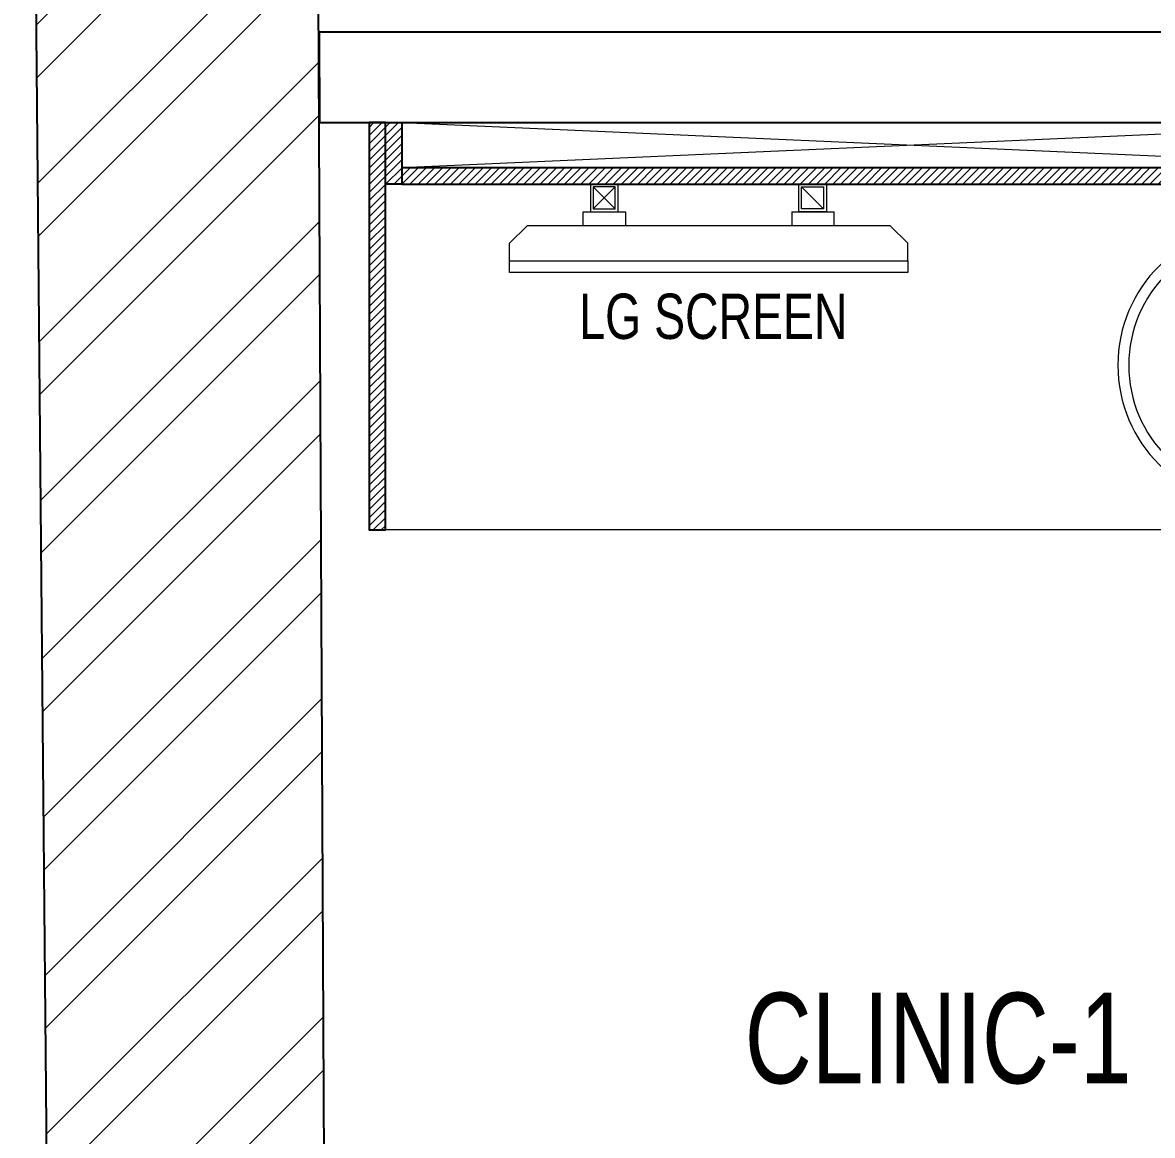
# Model space of a CAD drawing. Header units: feet. Extents: x 9611925 to 9618471, y -6313016 to -6297132.
# Drawn here: x 9611925 to 9613173, y -6302099 to -6300870 of the extents above; entities that cross this region are included whole.
import ezdxf

# ---------------------------------------------------------------- set-up
doc = ezdxf.new("R2010")
doc.units = ezdxf.units.FT
doc.header["$LTSCALE"] = 33
doc.header["$MEASUREMENT"] = 0
doc.layers.add('A-WALL', color=1, linetype='Continuous')
for name, color, linetype, lineweight in [('Floor-Unit', 1, 'Continuous', 13), ('LENS-DIM', 252, 'Continuous', 5), ('LENS-PARTITION', 21, 'Continuous', 25), ('LENS-TEXT', 31, 'Continuous', 5), ('LK-FF&E WALL', 1, 'Continuous', 9), ('LK-IT', 3, 'Continuous', 18), ('LN-ELEVATION-1', 81, 'Continuous', 25), ('LN-ELEVATION-2', 103, 'Continuous', 20), ('LN-ELEVATION-3', 125, 'Continuous', 18), ('LN-HATCH', 251, 'Continuous', 0), ('TV', 92, 'Continuous', 18)]:
    doc.layers.add(name, color=color, linetype=linetype, lineweight=lineweight)
doc.styles.add('LK TXT', font='GILC____.TTF', dxfattribs={"height": 100})
doc.styles.get("Standard").update_dxf_attribs({"font": 'GILC____.TTF'})

# ---------------------------------------------------------------- blocks, each defined once
blk = doc.blocks.new('rtf')
at = {"color": 0, "linetype": 'ByBlock', "lineweight": -2}
for p, q in [((16425.26329468148, -172793.1007600746), (16535.26329468148, -172793.1007600746)), ((16535.26329468148, -172793.1007600746), (16535.26329468148, -172817.1007600746)), ((16412.5253540573, -172798.8148984113), (16452.40026456733, -172798.8148984113)), ((16412.5253540573, -172810.8148984113), (16412.5253540573, -172798.8148984113)), ((16412.5253540573, -172810.8148984113), (16452.40026456733, -172810.8148984113)), ((16425.26329468148, -172817.1007600746), (16535.26329468148, -172817.1007600746))]:
    blk.add_line(p, q, dxfattribs=at)
for centre, radius, start, end in [((16412.5253540573, -172805.1007600746), 17.5, 21.05058810897431, 340.9421780194656), ((16444.53660690578, -172804.8148984114), 9.891264419597851, 322.656233941354, 37.34376605891414)]:
    blk.add_arc(centre, radius, start, end, dxfattribs=at)
blk = doc.blocks.new('dsg')
at = {"color": 0, "linetype": 'ByBlock', "lineweight": -2}
for radius in [155, 143, 25, 20]:
    blk.add_circle((11491.5035008227, -171102.5847399924), radius, dxfattribs=at)
blk.add_blockref('rtf', (-5117.472106590168, 1702.9323767405), dxfattribs=at)
blk = doc.blocks.new('CLINIC - CABINET SINK')
at = {"layer": 'LN-HATCH', "ltscale": 0.5}
h = blk.add_hatch(dxfattribs=at)
h.set_pattern_fill('ANSI31', color=256, scale=2)
h.set_pattern_definition([(45, (4052861.500382861, 1708016.355767586), (-4.490128060534575, 4.490128060534575), [])])
h.paths.add_polyline_path([(-563.359543572413, 156.9999999999999), (564.640456427587, 156.9999999999999), (564.640456427587, 174.9999999999999), (-563.359543572413, 174.9999999999999)])
h.paths.add_polyline_path([(582.6404564275867, 225), (600.6404564275867, 225), (600.6404564275867, -225), (582.6404564275867, -225)])
h.paths.add_polyline_path([(564.640456427587, 225), (582.6404564275867, 225), (582.6404564275867, 156.9999999999999), (564.640456427587, 156.9999999999999)])
h.paths.add_polyline_path([(-581.359543572413, 225), (-599.359543572413, 225), (-599.359543572413, -225), (-581.359543572413, -225)])
h.paths.add_polyline_path([(-581.359543572413, 225), (-563.359543572413, 225), (-563.359543572413, 156.9999999999999), (-581.359543572413, 156.9999999999999)])
at = {"layer": 'LN-ELEVATION-1', "ltscale": 0.5}
for points in [[(-581.359543572413, 225), (-599.359543572413, 225), (-599.359543572413, -225), (-581.359543572413, -225)], [(-581.359543572413, 225), (-563.359543572413, 225), (-563.359543572413, 156.9999999999999), (-581.359543572413, 156.9999999999999)], [(564.640456427587, 225), (582.6404564275867, 225), (582.6404564275867, 156.9999999999999), (564.640456427587, 156.9999999999999)], [(582.6404564275867, 225), (600.6404564275867, 225), (600.6404564275867, -225), (582.6404564275867, -225)], [(-563.359543572413, 156.9999999999999), (564.640456427587, 156.9999999999999), (564.640456427587, 174.9999999999999), (-563.359543572413, 174.9999999999999)]]:
    blk.add_lwpolyline(points, close=True, dxfattribs=at)
at = {"layer": 'LN-ELEVATION-2', "ltscale": 0.5}
blk.add_line((582.6404564275867, -225), (-581.359543572413, -225), dxfattribs=at)
at = {"layer": 'LN-HATCH', "ltscale": 0.5}
for p, q in [((564.640456427587, 225), (-563.359543572413, 174.9999999999999)), ((-563.359543572413, 225), (564.640456427587, 174.9999999999999))]:
    blk.add_line(p, q, dxfattribs=at)
at = {"layer": 'LN-ELEVATION-3', "xscale": -1, "rotation": 41.1558274151866}
blk.add_blockref('dsg', (-103569.3304926871, 136346.6509754679), dxfattribs=at)
blk = doc.blocks.new('CLINIC SCREEN')
at = {"layer": 'TV'}
for p, q in [((-103.1090284836336, 42.85441964946222), (-127.4114311772946, 18.55201695591665)), ((-127.4114311772946, 42.85441964946222), (-103.1090284836336, 18.55201695591665)), ((102.7052824410566, 42.85441964946222), (127.007685134602, 18.55201695591665))]:
    blk.add_line(p, q, dxfattribs=at)
at = {"layer": 'TV', "ltscale": 12}
for p, q in [((-138.5315413423604, 0), (-138.5315413423604, 15.514207008644)), ((-138.5315413423604, 15.514207008644), (-91.98892031613741, 15.514207008644)), ((-91.98892031613741, 15.514207008644), (-91.98892031613741, 0)), ((91.98892031610741, 15.514207008644), (91.98892031610741, 0)), ((91.98892031610741, 15.514207008644), (138.5315413423595, 15.514207008644)), ((138.5315413423595, 0), (138.5315413423595, 15.514207008644)), ((-220.0000000000082, -19.41163062257681), (-200.5883693773149, 0)), ((200.5883693773149, 0), (-200.5883693773149, 0)), ((219.9999999999918, -19.41163062257681), (200.5883693773149, 0)), ((-220.0000000000082, -38.82326124538668), (-220.0000000000082, -19.41163062257681)), ((219.9999999999918, -38.82326124538668), (219.9999999999918, -19.41163062257681))]:
    blk.add_line(p, q, dxfattribs=at)
at = {"layer": 'TV'}
for points in [[(-130.4492315140169, 15.51421661919448), (-100.0712281470269, 15.51421661919448), (-100.0712281470269, 45.89221998606814), (-130.4492315140169, 45.89221998606814)], [(-127.4114311772946, 18.55201695591665), (-103.1090284836336, 18.55201695591665), (-103.1090284836336, 42.85441964946222), (-127.4114311772946, 42.85441964946222)], [(130.0454854713243, 15.51421661919448), (99.66748210433435, 15.51421661919448), (99.66748210433435, 45.89221998606814), (130.0454854713243, 45.89221998606814)], [(127.007685134602, 18.55201695591665), (102.7052824410566, 18.55201695591665), (102.7052824410566, 42.85441964946222), (127.007685134602, 42.85441964946222)]]:
    blk.add_lwpolyline(points, close=True, dxfattribs=at)
at = {"layer": 'TV', "ltscale": 12}
blk.add_lwpolyline([(-220.0000000000082, -51.71278328332107), (-220.0000000000082, -38.82326124538668), (219.9999999999918, -38.82326124538668), (219.9999999999918, -51.71278328332107)], close=True, dxfattribs=at)
at = {"layer": 'Floor-Unit', "color": 0, "ltscale": 2, "insert": (5.199680584678389, -100.4085774972336), "char_height": 50, "attachment_point": 5}
blk.add_mtext_dynamic_manual_height_columns('LG SCREEN', width=466.4796511627907, gutter_width=12.5, heights=[0], dxfattribs=at)
blk = doc.blocks.new('A$C79d33211')
at = {"layer": 'LN-HATCH'}
h = blk.add_hatch(dxfattribs=at)
h.set_pattern_fill('ANSI32', color=256, scale=333, angle=180)
h.set_pattern_definition([(225, (-7066126.971059603, 5281049.977552323), (88.29995930067012, -88.29995930067015), []), (225, (-7066185.837699038, 5281049.977552323), (88.29995930067012, -88.29995930067015), [])])
h.paths.add_polyline_path([(3121.175347477198, 2395.740094266832), (2801.692037910223, 2395.740094266832), (2801.692037910223, -5306.958965048194), (3121.175347477198, -5306.958965048194)])
h.paths.add_polyline_path([(-3083.743459641933, 2396.104265942238), (-3382.185202935711, 2394.706779114902), (-3305.990715119057, -5908.47807560116), (-2986.892774686218, -5904.754984636792)])
h.paths.add_polyline_path([(-3098.997194856405, 5653.63146352768), (-3412.07739465218, 5652.165430497378), (-3384.513172637671, 2648.393933154643), (-3084.931403085589, 2649.796758278273)])
h.paths.add_polyline_path([(-3104.482292816043, 6825.007229872048), (1978.517707183957, 6825.007229872048), (1978.517707183957, 7046.011557549238), (1191.493552044034, 7046.011557549238), (955.2701363116502, 7046.011557549238), (-3424.868076011538, 7046.011557549238), (-3414.398254777305, 5905.077828723937), (-3100.181510359049, 5906.549183735624)])
h.paths.add_polyline_path([(3121.175347477198, 9123.03902137652), (3086.228117734194, 9123.03902137652), (2862.859687119723, 9123.03902137652), (955.2701363116502, 9123.03902137652), (955.2701363116502, 8895.701784472913), (955.2701363116502, 7046.011557549238), (1191.493552044034, 7046.011557549238), (1191.493552044034, 8895.701784472913), (2862.859687119723, 8895.701784472913), (2862.859687119723, 7046.011557542719), (3121.175347477198, 7046.011557545513)])
h.paths.add_polyline_path([(3121.175347477198, 5653.618621304631), (2839.793671354652, 5653.618621304631), (2839.793671354652, 2649.750983917155), (3121.175347477198, 2649.750983919949)])
h.paths.add_polyline_path([(3121.175347477198, 6825.007229872048), (2862.859687119723, 6825.007229872048), (2862.859687119723, 5906.539114342071), (3121.175347477198, 5906.539114344865)])
at = {"layer": 'A-WALL'}
for p, q in [((-3301.326175287366, -6416.789603043348), (-3424.868076011538, 7046.011557549238)), ((-3084.931403085589, 2649.796758279205), (-3098.997194856405, 5653.63146352768))]:
    blk.add_line(p, q, dxfattribs=at)

msp = doc.modelspace()

# ---------------------------------------------------------------- linework, layer by layer
at = {"layer": 'LENS-PARTITION'}
msp.add_lwpolyline([(9613908.017417196, -6300880.321194498), (9612252.725109367, -6300880.264211955), (9612253.193637367, -6300980.321194498), (9613908.017417196, -6300980.321194498)], close=True, dxfattribs=at)

# ---------------------------------------------------------------- block references
at = {"layer": 'LENS-DIM', "color": 2}
msp.add_blockref('A$C79d33211', (9615350.18375134, -6306255.32842437), dxfattribs=at)
at = {"layer": 'LK-FF&E WALL'}
msp.add_blockref('CLINIC - CABINET SINK', (9612907.37696077, -6301205.321194498), dxfattribs=at)
at = {"layer": 'LK-IT'}
msp.add_blockref('CLINIC SCREEN', (9612683.017417196, -6301094.213414475), dxfattribs=at)

# ---------------------------------------------------------------- texts
at = {"layer": 'LENS-TEXT', "color": 0, "linetype": 'Continuous', "ltscale": 3, "insert": (9612936.417022247, -6301992.27004787), "char_height": 100, "attachment_point": 5, "style": 'LK TXT'}
msp.add_mtext_dynamic_manual_height_columns('CLINIC-1', width=730.5073781448633, gutter_width=0.9999999999999992, heights=[0], dxfattribs=at)

doc.saveas('drawing.dxf')
